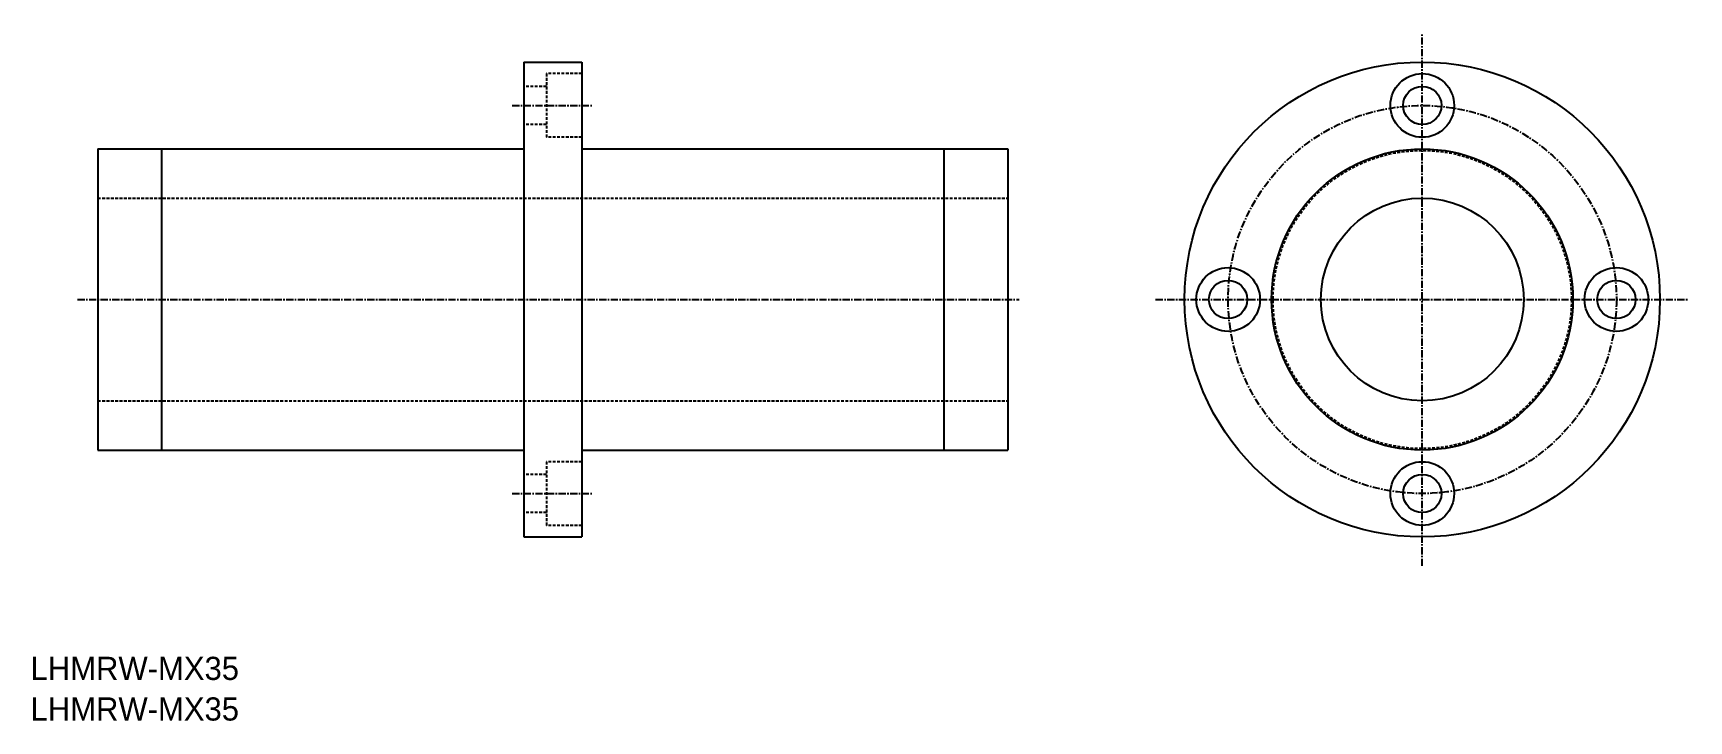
# Model space of a CAD drawing. Extents: x 352 to 638, y -262 to -143.
import ezdxf

# ---------------------------------------------------------------- set-up
doc = ezdxf.new("R2010")
doc.units = 0
doc.linetypes.add('CENTER', pattern=[2, 1.25, -0.25, 0.25, -0.25])
doc.linetypes.add('DASHED', pattern=[0.75, 0.5, -0.25])
doc.layers.get('0').update_dxf_attribs({"linetype": 'CONTINUOUS'})
doc.layers.add('CENTER', color=1, linetype='CENTER')

msp = doc.modelspace()

# ---------------------------------------------------------------- linework, layer by layer
at = {"color": 7, "linetype": 'CONTINUOUS'}
for p, q in [((436.79, -147.83), (446.79, -147.83)), ((436.79, -147.83), (436.79, -229.83)), ((446.79, -147.83), (446.79, -229.83)), ((363.29, -162.83), (436.79, -162.83)), ((363.29, -162.83), (363.29, -214.83)), ((374.29, -162.83), (374.29, -214.83)), ((446.79, -162.83), (520.29, -162.83)), ((509.29, -162.83), (509.29, -214.83)), ((520.29, -162.83), (520.29, -214.83)), ((363.29, -214.83), (436.79, -214.83)), ((446.79, -214.83), (520.29, -214.83)), ((436.79, -229.83), (446.79, -229.83))]:
    msp.add_line(p, q, dxfattribs=at)
at = {"color": 3, "linetype": 'DASHED'}
for p, q in [((440.69, -149.83), (440.69, -160.83)), ((446.79, -149.83), (440.69, -149.83)), ((440.69, -152.03), (436.79, -152.03)), ((440.69, -158.63), (436.79, -158.63)), ((446.79, -160.83), (440.69, -160.83)), ((363.29, -171.33), (520.29, -171.33)), ((363.29, -206.33), (520.29, -206.33)), ((440.69, -216.83), (440.69, -227.83)), ((446.79, -216.83), (440.69, -216.83)), ((440.69, -219.03), (436.79, -219.03)), ((440.69, -225.63), (436.79, -225.63)), ((446.79, -227.83), (440.69, -227.83))]:
    msp.add_line(p, q, dxfattribs=at)
at = {"color": 7, "linetype": 'CONTINUOUS'}
for centre, radius in [((591.82, -188.83), 41), ((591.82, -155.33), 5.5), ((591.82, -155.33), 3.3), ((591.82, -188.83), 26), ((591.82, -188.83), 17.5), ((558.32, -188.83), 5.5), ((558.32, -188.83), 3.3), ((625.32, -188.83), 5.5), ((625.32, -188.83), 3.3), ((591.82, -222.33), 5.5), ((591.82, -222.33), 3.3)]:
    msp.add_circle(centre, radius, dxfattribs=at)
at = {"color": 3, "linetype": 'DASHED'}
msp.add_circle((591.82, -188.83), 25.75, dxfattribs=at)
at = {"layer": 'CENTER', "color": 1, "linetype": 'CENTER'}
for p, q in [((591.82, -234.83), (591.82, -142.83)), ((434.79, -155.33), (448.79, -155.33)), ((359.79, -188.83), (522.29, -188.83)), ((545.82, -188.83), (637.82, -188.83)), ((434.79, -222.33), (448.79, -222.33))]:
    msp.add_line(p, q, dxfattribs=at)
msp.add_circle((591.82, -188.83), 33.5, dxfattribs=at)

# ---------------------------------------------------------------- texts
at = {"color": 7, "linetype": 'CONTINUOUS'}
for p in [(351.7, -254.52), (351.7, -261.53)]:
    msp.add_text('LHMRW-MX35', height=4, dxfattribs=at).set_placement(p)

doc.saveas('drawing.dxf')
